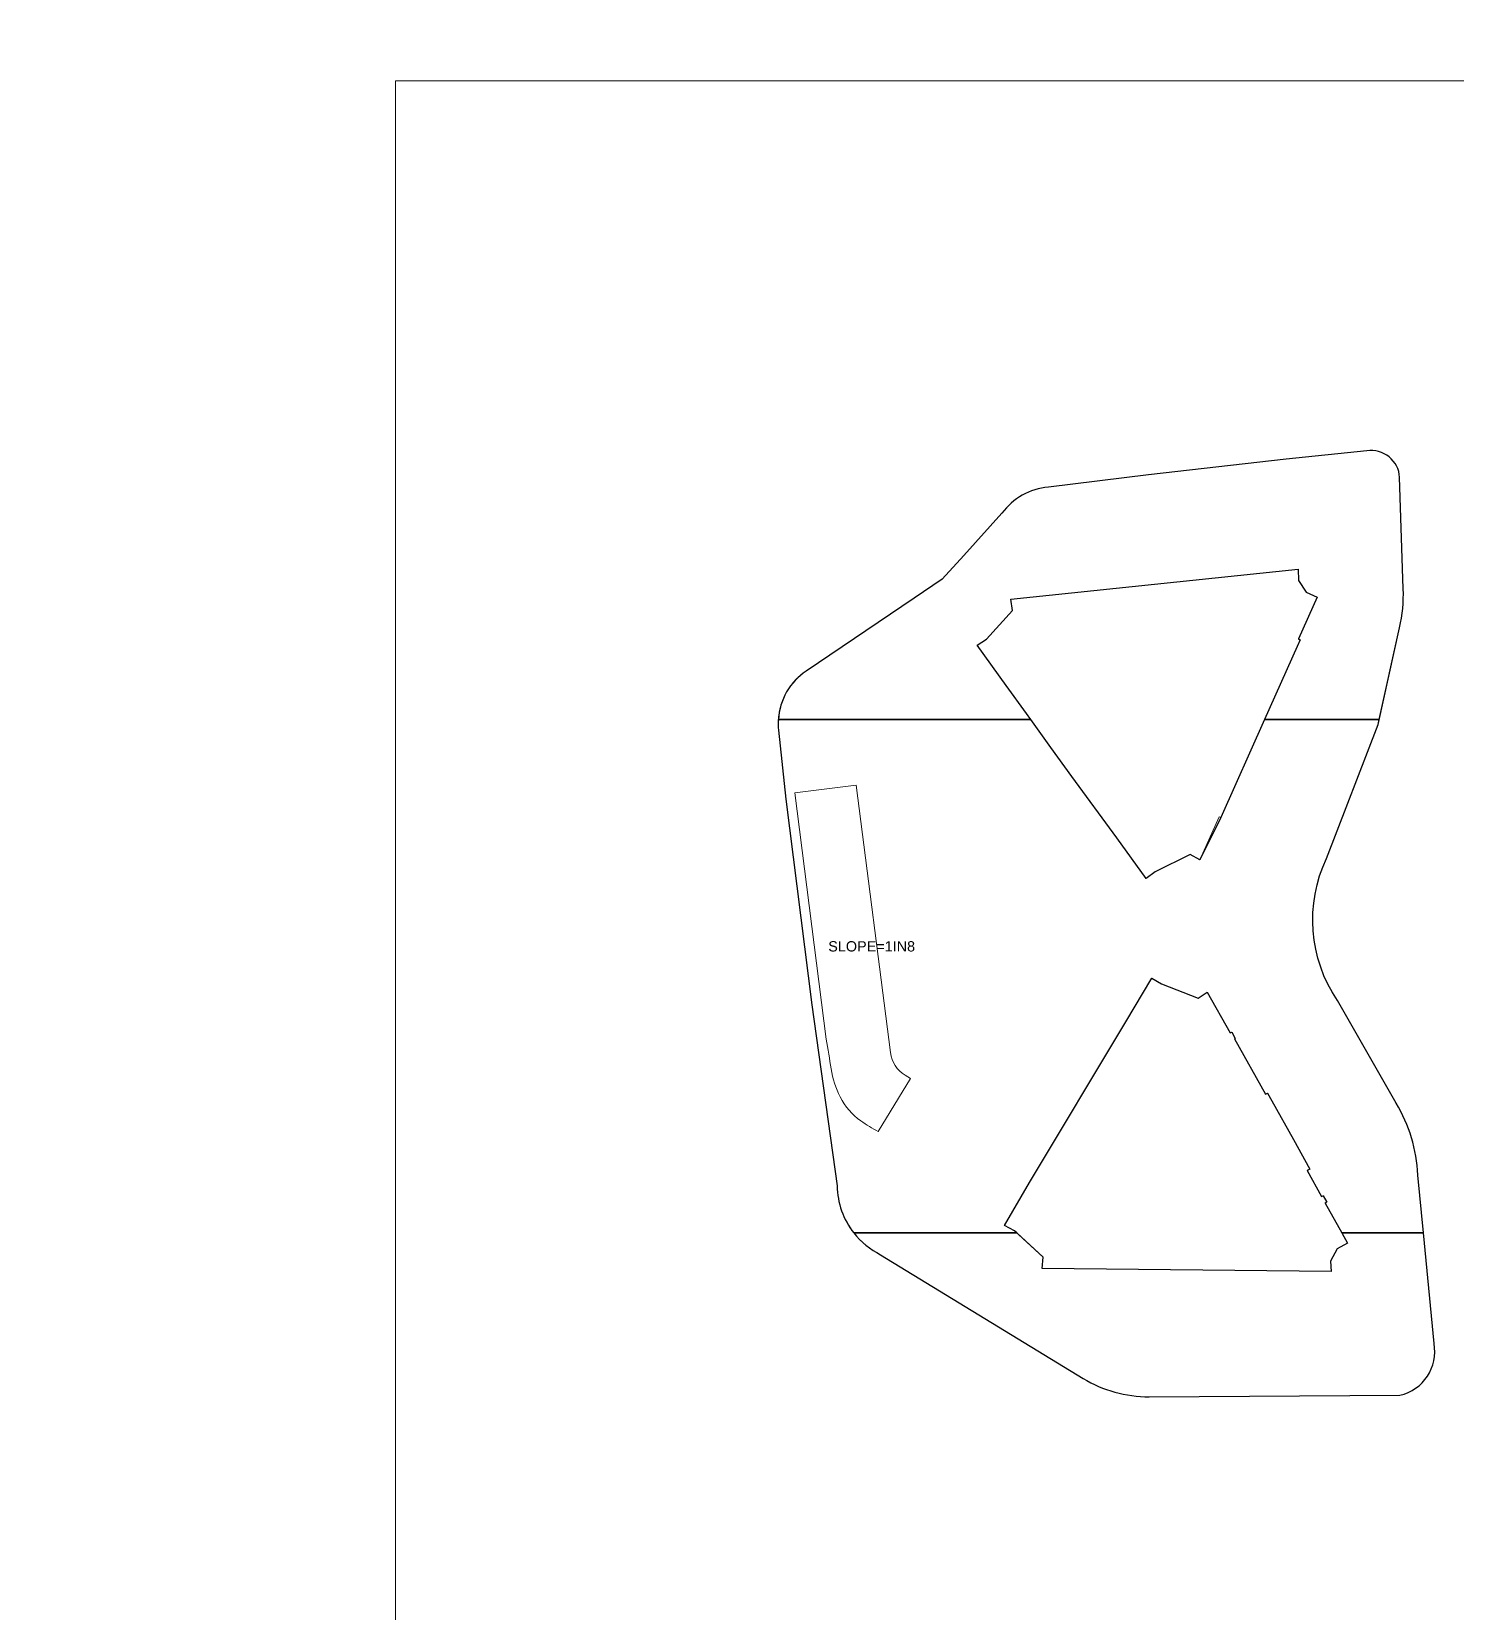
# Model space of a CAD drawing. Header units: metres. Extents: x 256329 to 886268, y -249371 to 355.
# Drawn here: x 282433.5 to 282571.8, y -768.3 to -614.9 of the extents above; entities that cross this region are included whole.
import ezdxf

# ---------------------------------------------------------------- set-up
doc = ezdxf.new("R2010")
doc.units = ezdxf.units.M
doc.header["$MEASUREMENT"] = 0
doc.layers.get('0').update_dxf_attribs({"lineweight": 18})
doc.layers.add('A-AREA-BUP', color=30, linetype='Continuous', lineweight=0, plot=False)
doc.layers.add('BLK_1_FLR_3_VEHICLE_RAMP_1', color=7, linetype='Continuous', lineweight=0)
doc.layers.add('SPECIAL_PARKING', color=7, linetype='Continuous', plot=False)
doc.styles.get("Standard").update_dxf_attribs({"font": 'arial.ttf'})

msp = doc.modelspace()

# ---------------------------------------------------------------- linework, layer by layer
at = {"elevation": 101311.467758}
msp.add_lwpolyline([(282468.802393, -619.703377), (282597.607543, -619.703377), (282597.607543, -903.647621), (282468.802393, -903.647621)], close=True, dxfattribs=at)
at = {"color": 6, "ltscale": 0.05}
msp.add_lwpolyline([(282541.896235, -747.328276, -0.139446), (282535.491167, -745.548218), (282515.844062, -733.551649, -0.281271), (282511.626689, -726.873302), (282509.190476, -709.333081), (282506.640324, -689.384113), (282505.946259, -682.671314, -0.27692), (282508.625574, -676.939582), (282519.105315, -669.873787), (282521.814713, -668.046849), (282523.917222, -665.740866), (282527.620971, -661.645263, -0.219816), (282532.123893, -659.116056), (282541.849276, -657.90133), (282555.20028, -656.387825), (282563.023181, -655.595572, -0.440797), (282566.199401, -658.152323), (282566.549344, -668.973632, -0.062728), (282566.197851, -672.743682), (282564.119389, -682.115061), (282559.106114, -695.109357, 0.264211), (282560.160498, -708.906812), (282565.850542, -718.854639, -0.126137), (282567.955287, -725.826443), (282569.538377, -742.165244, -0.402239), (282566.213368, -747.181587)], format="xyb", close=True, dxfattribs=at)
msp.add_lwpolyline([(282541.896235, -747.328276, -0.139446), (282535.491167, -745.548218), (282515.844062, -733.551649, -0.281271), (282511.626689, -726.873302), (282509.190476, -709.333081), (282506.640324, -689.384113), (282505.946259, -682.671314, -0.27692), (282508.625574, -676.939582), (282519.105315, -669.873787), (282521.814713, -668.046849), (282523.917222, -665.740866), (282527.620971, -661.645263, -0.219816), (282532.123893, -659.116056), (282541.849276, -657.90133), (282555.20028, -656.387825), (282563.023181, -655.595572, -0.440797), (282566.199401, -658.152323), (282566.549344, -668.973632, -0.062728), (282566.197851, -672.743682), (282564.119389, -682.115061), (282559.106114, -695.109357, 0.264211), (282560.160498, -708.906812), (282565.850542, -718.854639, -0.126137), (282567.955287, -725.826443), (282569.538377, -742.165244, -0.402239), (282566.213368, -747.181587)], format="xyb", close=True, dxfattribs=at)
for points in [[(282541.606495, -697.058061), (282538.756005, -693.128438), (282534.395693, -687.158723), (282532.37142, -684.359598), (282530.008824, -681.073633), (282528.03944, -678.355246), (282525.200441, -674.441542), (282526.116829, -673.86728), (282528.654663, -671.069057), (282528.464528, -669.983745), (282556.353774, -667.048517), (282556.383356, -668.15981), (282557.145617, -669.307385), (282558.186924, -669.761618), (282556.371728, -673.833628), (282556.542697, -673.909841), (282556.256677, -674.549152), (282548.844455, -691.160355), (282548.680264, -691.086898), (282546.822161, -695.240123), (282545.889954, -694.744881), (282542.493494, -696.414393)], [(282541.606495, -697.058061), (282538.756005, -693.128438), (282534.395693, -687.158723), (282532.37142, -684.359598), (282530.008824, -681.073633), (282528.03944, -678.355246), (282525.200441, -674.441542), (282526.116829, -673.86728), (282528.654663, -671.069057), (282528.464528, -669.983745), (282556.353774, -667.048517), (282556.383356, -668.15981), (282557.145617, -669.307385), (282558.186924, -669.761618), (282556.371728, -673.833628), (282556.542697, -673.909841), (282556.256677, -674.549152), (282548.844455, -691.160355), (282546.822161, -695.240123), (282545.889954, -694.744881), (282542.493494, -696.414393)], [(282531.509591, -734.880892), (282531.601362, -733.78288), (282528.822185, -731.224202), (282527.85787, -730.734672), (282530.284141, -726.544311), (282539.633723, -710.979033), (282542.163713, -706.734497), (282543.105, -707.295795), (282546.640276, -708.659081), (282547.521723, -708.076061), (282549.741216, -712.048109), (282549.90367, -711.957333), (282550.247565, -712.571403), (282550.189904, -712.60354), (282553.197653, -717.987315), (282553.379042, -717.885978), (282553.791115, -718.629778), (282555.887984, -722.38386), (282557.487739, -725.244322), (282557.216912, -725.393099), (282558.628792, -727.921563), (282558.778798, -727.835998), (282559.120583, -728.446041), (282558.957561, -728.538814), (282561.131548, -732.429392), (282560.135306, -732.975423), (282559.479327, -734.186894), (282559.549795, -735.189045)], [(282559.549795, -735.189045), (282531.509591, -734.880892), (282531.601362, -733.78288), (282528.822185, -731.224202), (282527.85787, -730.734672), (282530.284141, -726.544311), (282539.633723, -710.979033), (282542.163713, -706.734497), (282543.105, -707.295795), (282546.640276, -708.659081), (282547.521723, -708.076061), (282549.741216, -712.048109), (282549.90367, -711.957333), (282550.247565, -712.571403), (282550.189904, -712.60354), (282553.197653, -717.987315), (282553.379042, -717.885978), (282553.791115, -718.629778), (282555.887984, -722.38386), (282557.487739, -725.244322), (282557.216912, -725.393099), (282558.628792, -727.921563), (282558.778798, -727.835998), (282559.120583, -728.446041), (282558.957561, -728.538814), (282561.131548, -732.429392), (282560.135306, -732.975423), (282559.479327, -734.186894)]]:
    msp.add_lwpolyline(points, close=True, dxfattribs=at)
at = {"layer": 'A-AREA-BUP', "elevation": 101210.147346}
msp.add_lwpolyline([(282505.946259, -682.671314), (282506.640324, -689.384113), (282509.190476, -709.333081), (282511.626689, -726.873302, 0.281271), (282515.844062, -733.551649), (282535.491167, -745.548218, 0.139446), (282541.896235, -747.328276), (282566.213368, -747.181587, 0.402239), (282569.538377, -742.165244), (282567.955287, -725.826443, 0.126137), (282565.850542, -718.854639), (282560.160498, -708.906812, -0.264211), (282559.106114, -695.109357), (282564.119389, -682.115061), (282566.197851, -672.743682, 0.062728), (282566.549344, -668.973632), (282566.199401, -658.152323, 0.440797), (282563.023181, -655.595572), (282555.20028, -656.387825), (282541.849276, -657.90133), (282532.123893, -659.116056, 0.219816), (282527.620971, -661.645263), (282523.917222, -665.740866), (282521.814713, -668.046849), (282519.105315, -669.873787), (282508.625574, -676.939582, 0.27692)], format="xyb", close=True, dxfattribs=at)
at = {"layer": 'A-AREA-BUP'}
for points, elevation in [([(282541.606495, -697.058061), (282542.493494, -696.414393), (282545.889954, -694.744881), (282546.822161, -695.240123), (282548.680264, -691.086898), (282548.844455, -691.160355), (282556.256677, -674.549152), (282556.542697, -673.909841), (282556.371728, -673.833628), (282558.186924, -669.761618), (282557.145617, -669.307385), (282556.383356, -668.15981), (282556.353774, -667.048517), (282528.464528, -669.983745), (282528.654663, -671.069057), (282526.116829, -673.86728), (282525.200441, -674.441542), (282528.03944, -678.355246), (282530.008824, -681.073633), (282532.37142, -684.359598), (282534.395693, -687.158723), (282538.756005, -693.128438)], 101311.467758), ([(282559.549795, -735.189045), (282531.509591, -734.880892), (282531.601362, -733.78288), (282528.822185, -731.224202), (282527.85787, -730.734672), (282530.284141, -726.544311), (282539.633723, -710.979033), (282542.163713, -706.734497), (282543.105, -707.295795), (282546.640276, -708.659081), (282547.521723, -708.076061), (282549.741216, -712.048109), (282549.90367, -711.957333), (282550.247565, -712.571403), (282550.189904, -712.60354), (282553.197653, -717.987315), (282553.379042, -717.885978), (282553.791115, -718.629778), (282555.887984, -722.38386), (282557.487739, -725.244322), (282557.216912, -725.393099), (282558.628792, -727.921563), (282558.778798, -727.835998), (282559.120583, -728.446041), (282558.957561, -728.538814), (282561.131548, -732.429392), (282560.135306, -732.975423), (282559.479327, -734.186894)], 101311.637788)]:
    msp.add_lwpolyline(points, close=True, dxfattribs=dict(at, elevation=elevation))
at = {"layer": 'BLK_1_FLR_3_VEHICLE_RAMP_1', "color": 2, "elevation": 101311.467758}
msp.add_lwpolyline([(282513.477028, -687.998324), (282507.525459, -688.759136), (282510.579948, -712.653349, -0.006637), (282511.046206, -715.525855, 0.079351), (282511.921013, -718.256081, 0.124082), (282513.931958, -720.5705, 0.030056), (282515.615715, -721.599234), (282518.733574, -716.452934), (282518.216342, -716.139572, -0.228598), (282516.795058, -713.954139)], format="xyb", close=True, dxfattribs=at)
at = {"layer": 'SPECIAL_PARKING', "color": 3, "ltscale": 0.05}
for points in [[(282566.199401, -658.152323, 0.440797), (282563.023181, -655.595572), (282555.20028, -656.387825), (282541.849276, -657.90133), (282532.123893, -659.116056, 0.219816), (282527.620971, -661.645263), (282523.917222, -665.740866), (282521.814713, -668.046849), (282519.105315, -669.873787), (282508.625574, -676.939582, 0.231666), (282505.927436, -681.627232), (282530.406859, -681.627232), (282530.008824, -681.073633), (282528.03944, -678.355246), (282525.200441, -674.441542), (282526.116829, -673.86728), (282528.654663, -671.069057), (282528.464528, -669.983745), (282556.353774, -667.048517), (282556.383356, -668.15981), (282557.145617, -669.307385), (282558.186924, -669.761618), (282556.371728, -673.833628), (282556.542697, -673.909841), (282556.256677, -674.549152), (282553.098308, -681.627232), (282564.227583, -681.627232), (282566.197851, -672.743682, 0.062728), (282566.549344, -668.973632)], [(282559.106114, -695.109357), (282564.119389, -682.115061), (282564.227583, -681.627232), (282553.098308, -681.627232), (282548.844455, -691.160355), (282546.822161, -695.240123), (282545.889954, -694.744881), (282542.493494, -696.414393), (282541.606495, -697.058061), (282538.756005, -693.128438), (282534.395693, -687.158723), (282532.37142, -684.359598), (282530.406859, -681.627232), (282505.927436, -681.627232, 0.042526), (282505.946259, -682.671314), (282506.640324, -689.384113), (282509.190476, -709.333081), (282511.626689, -726.873302, 0.164265), (282513.24541, -731.441976), (282529.058726, -731.441976), (282528.822185, -731.224202), (282527.85787, -730.734672), (282530.284141, -726.544311), (282539.633723, -710.979033), (282542.163713, -706.734497), (282543.105, -707.295795), (282546.640276, -708.659081), (282547.521723, -708.076061), (282549.741216, -712.048109), (282549.90367, -711.957333), (282550.247565, -712.571403), (282550.189904, -712.60354), (282553.197653, -717.987315), (282553.379042, -717.885978), (282553.791115, -718.629778), (282555.887984, -722.38386), (282557.487739, -725.244322), (282557.216912, -725.393099), (282558.628792, -727.921563), (282558.778798, -727.835998), (282559.120583, -728.446041), (282558.957561, -728.538814), (282560.579797, -731.441976), (282568.499384, -731.441976), (282567.955287, -725.826443, 0.126137), (282565.850542, -718.854639), (282560.160498, -708.906812, -0.264211)], [(282569.538377, -742.165244), (282568.499384, -731.441976), (282560.579797, -731.441976), (282561.131548, -732.429392), (282560.135306, -732.975423), (282559.479327, -734.186894), (282559.549795, -735.189045), (282531.509591, -734.880892), (282531.601362, -733.78288), (282529.058726, -731.441976), (282513.24541, -731.441976, 0.111839), (282515.844062, -733.551649), (282535.491167, -745.548218, 0.139446), (282541.896235, -747.328276), (282566.213368, -747.181587, 0.402239)]]:
    msp.add_lwpolyline(points, format="xyb", close=True, dxfattribs=at)

# ---------------------------------------------------------------- texts
at = {"layer": 'BLK_1_FLR_3_VEHICLE_RAMP_1', "color": 2, "insert": (282510.766587, -703.143318), "char_height": 1, "width": 1.687746, "attachment_point": 1}
msp.add_mtext('SLOPE=1IN8', dxfattribs=at)

doc.saveas('drawing.dxf')
